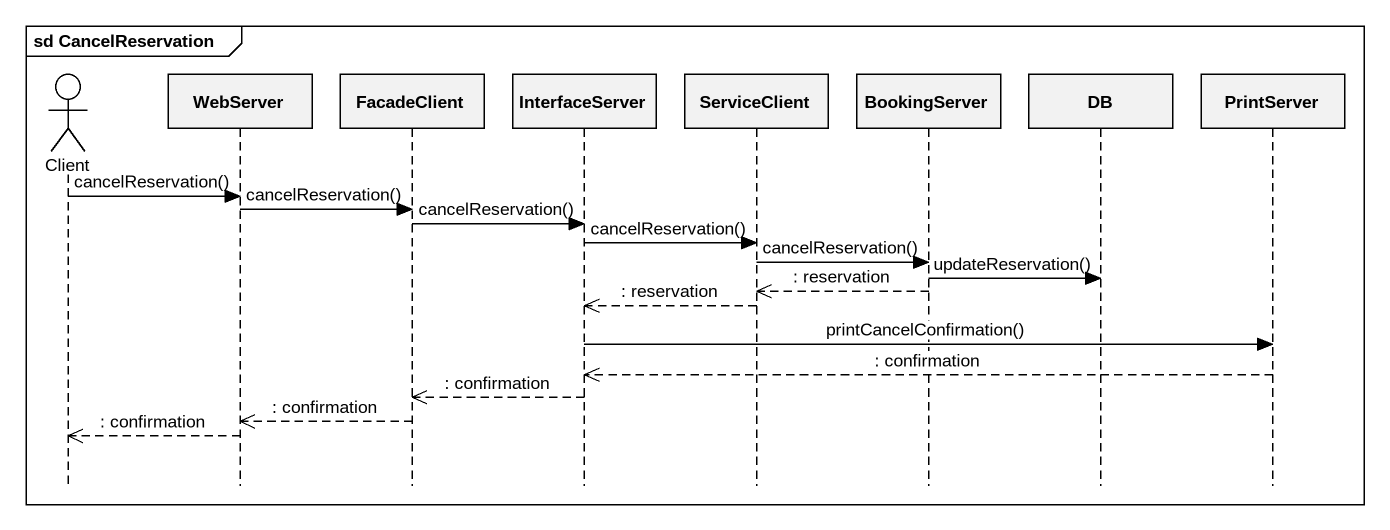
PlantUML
@startuml
mainframe sd CancelReservation
hide footbox
actor Client
participant WebServer
participant FacadeClient
participant InterfaceServer
participant ServiceClient
participant BookingServer
participant DB
participant PrintServer

Client -> WebServer : cancelReservation()
WebServer -> FacadeClient : cancelReservation()
FacadeClient -> InterfaceServer : cancelReservation()
InterfaceServer -> ServiceClient : cancelReservation()
ServiceClient -> BookingServer : cancelReservation()
BookingServer -> DB : updateReservation()
BookingServer -->> ServiceClient : : reservation
ServiceClient -->> InterfaceServer : : reservation
InterfaceServer -> PrintServer : printCancelConfirmation()
PrintServer -->> InterfaceServer : : confirmation
InterfaceServer -->> FacadeClient : : confirmation
FacadeClient -->> WebServer : : confirmation
WebServer -->> Client : : confirmation
@enduml
